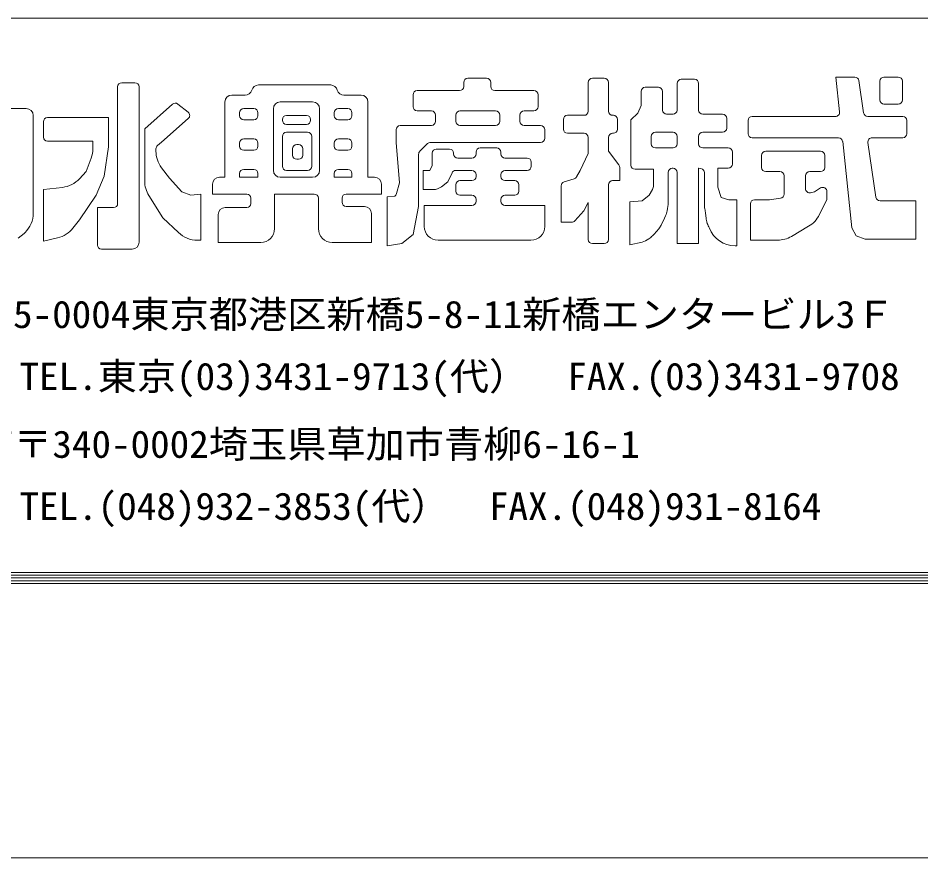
# Model space of a CAD drawing. Units: millimetres, scale not verified. Extents: x -1682 to 1682, y -1188 to 1188.
# Drawn here: x -979.6 to -786.1, y -1188 to -1008 of the extents above; entities that cross this region are included whole.
import ezdxf
from ezdxf.enums import TextEntityAlignment as Align

# ---------------------------------------------------------------- set-up
doc = ezdxf.new("R2010")
doc.units = ezdxf.units.MM
doc.header["$LTSCALE"] = 8
for name, color, linetype, lineweight in [('0-0_0', 7, 'Continuous', 18), ('0-1_DEFPOINTS', 7, 'Continuous', 18), ('0-6_WAKU', 7, 'Continuous', 18)]:
    doc.layers.add(name, color=color, linetype=linetype, lineweight=lineweight)
doc.styles.add('ＭＳ ゴシック', font='')
doc.styles.get('ＭＳ ゴシック').set_extended_font_data('MS Gothic')

msp = doc.modelspace()

# ---------------------------------------------------------------- linework, layer by layer
at = {"layer": '0-0_0'}
for p, q in [((-879.191, -1020.899), (-883.205, -1020.899)), ((-853.961, -1020.892), (-856.528, -1020.892)), ((-834.662, -1021.133), (-837.47, -1021.133)), ((-790.997, -1020.65), (-794.046, -1020.65)), ((-958.227, -1022.746), (-958.227, -1047.728)), ((-954.532, -1021.858), (-957.339, -1021.858)), ((-953.644, -1049.042), (-953.644, -1022.746)), ((-912.592, -1022.346), (-928.073, -1022.346)), ((-884.093, -1021.787), (-884.093, -1022.663)), ((-878.303, -1022.663), (-878.303, -1021.787)), ((-857.416, -1021.78), (-857.416, -1027.959)), ((-853.073, -1027.959), (-853.073, -1021.78)), ((-842.382, -1022.82), (-845.189, -1022.82)), ((-838.358, -1022.021), (-838.358, -1027.718)), ((-833.774, -1027.718), (-833.774, -1022.021)), ((-798.4, -1028.328), (-799.407, -1021.411)), ((-794.934, -1021.538), (-794.934, -1025.548)), ((-790.109, -1025.548), (-790.109, -1021.538)), ((-930.926, -1024.515), (-933.756, -1024.515)), ((-906.078, -1024.515), (-909.739, -1024.515)), ((-894.948, -1024.439), (-894.948, -1027.002)), ((-884.981, -1023.551), (-894.06, -1023.551)), ((-869.059, -1023.551), (-877.415, -1023.551)), ((-868.171, -1027.002), (-868.171, -1024.439)), ((-846.077, -1023.708), (-846.077, -1026.737)), ((-841.494, -1027.718), (-841.494, -1023.708)), ((-952.438, -1031.742), (-946.484, -1026.454)), ((-945.34, -1026.424), (-943.128, -1028.191)), ((-935.236, -1025.995), (-935.236, -1042.113)), ((-923.382, -1025.962), (-916.451, -1025.962)), ((-904.598, -1042.113), (-904.598, -1025.995)), ((-794.046, -1026.436), (-790.997, -1026.436)), ((-977.801, -1027.403), (-987.994, -1027.403)), ((-976.321, -1049.779), (-976.321, -1028.883)), ((-932.1, -1028.296), (-932.1, -1028.931)), ((-929.07, -1027.408), (-931.212, -1027.408)), ((-928.182, -1028.931), (-928.182, -1028.296)), ((-924.862, -1040.633), (-924.862, -1027.442)), ((-917.789, -1028.854), (-922.044, -1028.854)), ((-914.971, -1027.442), (-914.971, -1040.633)), ((-911.835, -1028.296), (-911.835, -1028.931)), ((-908.927, -1027.408), (-910.947, -1027.408)), ((-908.039, -1028.931), (-908.039, -1028.296)), ((-894.06, -1027.89), (-891.012, -1027.89)), ((-890.124, -1028.778), (-890.124, -1030.136)), ((-885.781, -1030.136), (-885.781, -1028.778)), ((-884.893, -1027.89), (-877.261, -1027.89)), ((-876.373, -1028.778), (-876.373, -1030.136)), ((-872.031, -1030.136), (-872.031, -1028.778)), ((-871.143, -1027.89), (-869.059, -1027.89)), ((-858.304, -1028.847), (-861.835, -1028.847)), ((-852.031, -1028.847), (-852.185, -1028.847)), ((-839.246, -1028.606), (-840.606, -1028.606)), ((-828.631, -1028.606), (-832.886, -1028.606)), ((-804.446, -1029.088), (-822.271, -1029.088)), ((-790.032, -1029.088), (-797.522, -1029.088)), ((-974.149, -1030.219), (-974.149, -1033.506)), ((-960.157, -1029.331), (-973.261, -1029.331)), ((-960.157, -1034.394), (-960.157, -1029.331)), ((-943.093, -1029.549), (-948.819, -1034.635)), ((-931.212, -1029.819), (-929.07, -1029.819)), ((-922.932, -1029.742), (-922.932, -1029.895)), ((-922.044, -1030.783), (-917.789, -1030.783)), ((-916.901, -1029.895), (-916.901, -1029.742)), ((-910.947, -1029.819), (-908.927, -1029.819)), ((-891.012, -1031.024), (-897.679, -1031.024)), ((-877.261, -1031.024), (-884.893, -1031.024)), ((-867.611, -1031.024), (-871.143, -1031.024)), ((-862.723, -1029.735), (-862.723, -1031.816)), ((-851.143, -1031.816), (-851.143, -1029.735)), ((-848.249, -1029.811), (-848.249, -1039.53)), ((-827.743, -1031.575), (-827.743, -1029.494)), ((-823.159, -1029.976), (-823.159, -1032.78)), ((-789.144, -1032.78), (-789.144, -1029.976)), ((-952.438, -1042.916), (-952.438, -1031.742)), ((-917.548, -1032.47), (-922.044, -1032.47)), ((-898.567, -1031.912), (-898.567, -1034.64)), ((-866.723, -1033.752), (-866.723, -1031.912)), ((-861.835, -1032.704), (-858.304, -1032.704)), ((-852.185, -1032.704), (-852.031, -1032.704)), ((-843.018, -1032.463), (-839.246, -1032.463)), ((-832.886, -1032.463), (-828.631, -1032.463)), ((-973.261, -1034.394), (-963.535, -1034.394)), ((-963.535, -1035.971), (-963.535, -1034.394)), ((-948.819, -1034.635), (-949.692, -1035.332)), ((-932.1, -1034.805), (-932.1, -1035.439)), ((-929.07, -1033.917), (-931.212, -1033.917)), ((-928.182, -1035.439), (-928.182, -1034.805)), ((-922.932, -1033.358), (-922.932, -1039.778)), ((-916.66, -1039.778), (-916.66, -1033.358)), ((-911.835, -1034.805), (-911.835, -1035.439)), ((-908.927, -1033.917), (-910.947, -1033.917)), ((-908.039, -1035.439), (-908.039, -1034.805)), ((-867.611, -1034.64), (-891.203, -1034.64)), ((-857.416, -1033.592), (-857.416, -1037.043)), ((-853.073, -1036.561), (-853.073, -1033.592)), ((-843.906, -1034.949), (-843.906, -1033.351)), ((-838.358, -1033.351), (-838.358, -1034.949)), ((-833.774, -1034.949), (-833.774, -1033.351)), ((-822.271, -1033.668), (-803.782, -1033.668)), ((-802.898, -1034.464), (-800.965, -1052.953)), ((-795.769, -1046.407), (-797.475, -1034.684)), ((-796.596, -1033.668), (-790.032, -1033.668)), ((-950.025, -1036.026), (-950.025, -1036.517)), ((-931.212, -1036.327), (-929.07, -1036.327)), ((-920.761, -1036.01), (-920.761, -1037.368)), ((-919.478, -1035.122), (-919.873, -1035.122)), ((-918.59, -1037.368), (-918.59, -1036.01)), ((-910.947, -1036.327), (-908.927, -1036.327)), ((-891.831, -1034.9), (-893.482, -1036.549)), ((-887.152, -1036.086), (-889.959, -1036.086)), ((-881.439, -1036.733), (-881.439, -1037.127)), ((-877.02, -1035.845), (-880.551, -1035.845)), ((-876.132, -1037.127), (-876.132, -1036.733)), ((-853.073, -1036.561), (-850.845, -1039.455)), ((-839.246, -1035.837), (-843.018, -1035.837)), ((-827.425, -1035.837), (-832.886, -1035.837)), ((-826.537, -1039.289), (-826.537, -1036.725)), ((-807.643, -1036.561), (-819.377, -1036.561)), ((-919.873, -1038.256), (-919.478, -1038.256)), ((-890.847, -1036.974), (-890.847, -1039.702)), ((-886.264, -1037.127), (-886.264, -1036.974)), ((-882.327, -1038.015), (-885.376, -1038.015)), ((-870.506, -1038.015), (-875.244, -1038.015)), ((-859.104, -1040.659), (-857.416, -1037.043)), ((-820.265, -1037.449), (-820.265, -1040.012)), ((-806.755, -1040.012), (-806.755, -1037.449)), ((-948.84, -1040.071), (-947.13, -1042.349)), ((-929.07, -1040.425), (-931.212, -1040.425)), ((-922.044, -1040.666), (-917.548, -1040.666)), ((-908.927, -1040.425), (-910.947, -1040.425)), ((-885.789, -1040.666), (-882.327, -1040.666)), ((-875.244, -1040.666), (-870.506, -1040.666)), ((-869.618, -1039.778), (-869.618, -1038.903)), ((-859.895, -1042.041), (-859.104, -1040.659)), ((-847.361, -1040.418), (-843.424, -1040.418)), ((-843.424, -1040.418), (-843.424, -1044.114)), ((-839.4, -1040.177), (-839.246, -1040.177)), ((-833.774, -1040.177), (-833.697, -1040.177)), ((-833.774, -1056.328), (-833.774, -1040.177)), ((-829.673, -1044.275), (-829.673, -1040.177)), ((-829.673, -1040.177), (-827.425, -1040.177)), ((-935.236, -1042.113), (-936.409, -1042.113)), ((-932.1, -1041.313), (-932.1, -1042.113)), ((-928.182, -1042.113), (-932.1, -1042.113)), ((-928.182, -1042.113), (-928.182, -1041.313)), ((-916.451, -1042.113), (-923.382, -1042.113)), ((-911.835, -1041.313), (-911.835, -1042.113)), ((-908.039, -1042.113), (-911.835, -1042.113)), ((-908.039, -1042.113), (-908.039, -1041.313)), ((-903.183, -1042.113), (-904.598, -1042.113)), ((-887.47, -1043.077), (-886.595, -1041.182)), ((-881.439, -1041.554), (-881.439, -1041.948)), ((-876.132, -1041.948), (-876.132, -1041.554)), ((-862.578, -1043.118), (-860.405, -1042.449)), ((-840.288, -1047.472), (-840.288, -1041.065)), ((-838.358, -1041.065), (-838.358, -1056.328)), ((-832.513, -1041.065), (-832.513, -1048.382)), ((-819.377, -1040.9), (-816.328, -1040.9)), ((-815.44, -1041.788), (-815.44, -1045.738)), ((-810.856, -1044.572), (-810.856, -1041.788)), ((-809.968, -1040.9), (-807.643, -1040.9)), ((-937.889, -1043.593), (-937.889, -1045.729)), ((-901.703, -1045.729), (-901.703, -1043.593)), ((-888.84, -1044.142), (-887.47, -1043.077)), ((-885.781, -1043.724), (-885.781, -1045.082)), ((-882.327, -1042.836), (-884.893, -1042.836)), ((-873.16, -1042.836), (-875.244, -1042.836)), ((-872.272, -1045.082), (-872.272, -1043.724)), ((-863.205, -1051.748), (-863.205, -1043.966)), ((-853.073, -1055.44), (-853.073, -1043.716)), ((-829.673, -1044.275), (-828.949, -1046.444)), ((-948.578, -1050.786), (-951.537, -1046.055)), ((-940.376, -1045.724), (-940.376, -1055.607)), ((-937.889, -1045.729), (-930.575, -1045.729)), ((-924.621, -1053.134), (-924.621, -1045.729)), ((-924.621, -1045.729), (-916.101, -1045.729)), ((-909.259, -1045.729), (-901.703, -1045.729)), ((-892.777, -1044.764), (-890.656, -1044.764)), ((-884.893, -1045.97), (-882.327, -1045.97)), ((-875.244, -1045.97), (-873.16, -1045.97)), ((-828.949, -1046.444), (-827.261, -1046.926)), ((-929.687, -1046.617), (-929.687, -1047.733)), ((-915.213, -1046.617), (-915.213, -1053.134)), ((-910.147, -1047.492), (-910.147, -1046.617)), ((-905.354, -1048.38), (-909.259, -1048.38)), ((-892.536, -1048.139), (-892.536, -1052.652)), ((-882.327, -1048.139), (-892.536, -1048.139)), ((-881.439, -1046.858), (-881.439, -1047.251)), ((-876.132, -1047.251), (-876.132, -1046.858)), ((-866.723, -1048.139), (-875.244, -1048.139)), ((-866.723, -1052.652), (-866.723, -1048.139)), ((-858.381, -1049.337), (-857.416, -1047.529)), ((-857.416, -1047.529), (-857.416, -1055.44)), ((-848.49, -1056.569), (-848.49, -1047.408)), ((-827.261, -1046.926), (-825.572, -1046.926)), ((-825.572, -1046.926), (-825.572, -1056.81)), ((-822.677, -1047.814), (-822.677, -1055.605)), ((-818.576, -1046.926), (-821.789, -1046.926)), ((-818.576, -1046.926), (-816.213, -1046.618)), ((-787.214, -1047.167), (-794.89, -1047.167)), ((-787.214, -1055.364), (-787.214, -1047.167)), ((-953.644, -1056.056), (-953.644, -1048.616)), ((-936.683, -1050.101), (-936.683, -1056.094)), ((-930.575, -1048.621), (-935.203, -1048.621)), ((-903.874, -1056.094), (-903.874, -1049.86)), ((-860.287, -1051.454), (-858.381, -1049.337)), ((-945.226, -1053.976), (-948.578, -1050.786)), ((-863.205, -1051.748), (-860.947, -1051.748)), ((-810.195, -1052.635), (-813.858, -1054.788)), ((-800.965, -1052.953), (-800, -1054.64)), ((-974.149, -1055.848), (-971.091, -1055.121)), ((-940.376, -1055.607), (-941.145, -1055.607)), ((-936.683, -1056.094), (-927.581, -1056.094)), ((-912.253, -1056.094), (-903.874, -1056.094)), ((-889.576, -1055.612), (-869.683, -1055.612)), ((-848.49, -1056.569), (-845.873, -1056.058)), ((-822.677, -1055.605), (-816.858, -1055.605)), ((-961.682, -1057.536), (-955.124, -1057.536)), ((-856.528, -1056.328), (-853.961, -1056.328)), ((-838.358, -1056.328), (-833.774, -1056.328)), ((-825.572, -1056.81), (-825.924, -1056.81))]:
    msp.add_line(p, q, dxfattribs=at)
for points in [[(-800.286, -1020.65), (-804.343, -1020.65), (-803.563, -1028.107)], [(-848.249, -1029.811), (-846.801, -1028.364), (-846.077, -1026.737)], [(-967.808, -1053.021), (-966.43, -1051.268), (-962.811, -1045.965), (-961.122, -1041.867), (-960.157, -1035.599), (-960.157, -1034.394)], [(-898.476, -1045.634), (-897.843, -1043.318), (-898.567, -1034.64)], [(-966.388, -1042.424), (-964.982, -1040.902), (-963.912, -1038.051)], [(-893.742, -1037.177), (-893.742, -1048.38), (-894.948, -1054.407), (-897.361, -1056.335), (-900.497, -1056.783)], [(-892.777, -1044.764), (-892.777, -1040.666), (-891.33, -1040.666), (-890.847, -1039.582)], [(-850.661, -1039.997), (-850.661, -1042.828), (-852.185, -1042.828)], [(-947.13, -1042.349), (-944.477, -1045.242), (-942.547, -1045.965), (-940.376, -1045.724)], [(-974.149, -1055.848), (-974.149, -1044.759), (-970.058, -1044.288)], [(-848.49, -1047.408), (-845.836, -1047.167), (-844.389, -1045.962), (-843.665, -1044.757), (-843.424, -1044.114)], [(-809.765, -1045.436), (-808.926, -1045.239), (-807.637, -1044.419)], [(-900.497, -1056.783), (-900.497, -1046.287), (-898.862, -1046.154)], [(-806.273, -1045.168), (-806.273, -1046.926), (-807.901, -1050.181)], [(-959.115, -1048.616), (-962.57, -1048.616), (-962.57, -1056.648)], [(-979.567, -1055.148), (-978.251, -1054.161), (-978.056, -1053.967)], [(-800, -1054.64), (-798.07, -1055.364), (-787.214, -1055.364)]]:
    msp.add_lwpolyline(points, dxfattribs=at)
for centre, radius, start, end in [((-883.205, -1021.787), 0.888, 90, 180), ((-879.191, -1021.787), 0.888, 0, 90), ((-856.528, -1021.78), 0.888, 90, 180), ((-853.961, -1021.78), 0.888, 0, 90), ((-837.47, -1022.021), 0.888, 90, 180), ((-834.662, -1022.021), 0.888, 0, 90), ((-800.286, -1021.538), 0.888, 8.28193, 90), ((-794.046, -1021.538), 0.888, 90, 180), ((-790.997, -1021.538), 0.888, 0, 90), ((-957.339, -1022.746), 0.888, 90, 180), ((-954.532, -1022.746), 0.888, 0, 90), ((-928.073, -1023.826), 1.48, 90, 164.51187), ((-912.592, -1023.826), 1.48, 15.48813, 90), ((-884.981, -1022.663), 0.888, 270, 0), ((-877.415, -1022.663), 0.888, 180, 270), ((-845.189, -1023.708), 0.888, 90, 180), ((-842.382, -1023.708), 0.888, 0, 90), ((-933.756, -1025.995), 1.48, 90, 180), ((-930.926, -1023.035), 1.48, 270, 344.51187), ((-909.739, -1023.035), 1.48, 195.48813, 270), ((-906.078, -1025.995), 1.48, 0, 90), ((-894.06, -1024.439), 0.888, 90, 180), ((-869.059, -1024.439), 0.888, 0, 90), ((-945.894, -1027.118), 0.888, 51.36087, 131.61248), ((-923.382, -1027.442), 1.48, 90, 180), ((-916.451, -1027.442), 1.48, 0, 90), ((-894.06, -1027.002), 0.888, 180, 270), ((-869.059, -1027.002), 0.888, 270, 0), ((-794.046, -1025.548), 0.888, 180, 270), ((-790.997, -1025.548), 0.888, 270, 0), ((-977.801, -1028.883), 1.48, 0, 90), ((-943.683, -1028.885), 0.888, 311.61249, 51.36087), ((-931.212, -1028.296), 0.888, 90, 180), ((-931.212, -1028.931), 0.888, 180, 270), ((-929.07, -1028.296), 0.888, 0, 90), ((-929.07, -1028.931), 0.888, 270, 0), ((-922.044, -1029.742), 0.888, 90, 180), ((-917.789, -1029.742), 0.888, 0, 90), ((-910.947, -1028.296), 0.888, 90, 180), ((-910.947, -1028.931), 0.888, 180, 270), ((-908.927, -1028.296), 0.888, 0, 90), ((-908.927, -1028.931), 0.888, 270, 0), ((-891.012, -1028.778), 0.888, 0, 90), ((-884.893, -1028.778), 0.888, 90, 180), ((-877.261, -1028.778), 0.888, 0, 90), ((-871.143, -1028.778), 0.888, 90, 180), ((-861.835, -1029.735), 0.888, 90, 180), ((-858.304, -1027.959), 0.888, 270, 0), ((-852.185, -1027.959), 0.888, 180, 270), ((-852.031, -1029.735), 0.888, 0, 90), ((-840.606, -1027.718), 0.888, 180, 270), ((-839.246, -1027.718), 0.888, 270, 0), ((-832.886, -1027.718), 0.888, 180, 270), ((-828.631, -1029.494), 0.888, 0, 90), ((-822.271, -1029.976), 0.888, 90, 180), ((-804.446, -1028.2), 0.888, 270, 5.96887), ((-797.522, -1028.2), 0.888, 188.28193, 270), ((-790.032, -1029.976), 0.888, 0, 90), ((-973.261, -1030.219), 0.888, 90, 180), ((-922.044, -1029.895), 0.888, 180, 270), ((-917.789, -1029.895), 0.888, 270, 0), ((-897.679, -1031.912), 0.888, 90, 180), ((-891.012, -1030.136), 0.888, 270, 0), ((-884.893, -1030.136), 0.888, 180, 270), ((-877.261, -1030.136), 0.888, 270, 0), ((-871.143, -1030.136), 0.888, 180, 270), ((-867.611, -1031.912), 0.888, 0, 90), ((-922.044, -1033.358), 0.888, 90, 180), ((-917.548, -1033.358), 0.888, 0, 90), ((-861.835, -1031.816), 0.888, 180, 270), ((-858.304, -1033.592), 0.888, 0, 90), ((-852.185, -1033.592), 0.888, 90, 180), ((-852.031, -1031.816), 0.888, 270, 0), ((-843.018, -1033.351), 0.888, 90, 180), ((-839.246, -1033.351), 0.888, 0, 90), ((-832.886, -1033.351), 0.888, 90, 180), ((-828.631, -1031.575), 0.888, 270, 0), ((-822.271, -1032.78), 0.888, 180, 270), ((-790.032, -1032.78), 0.888, 270, 0), ((-973.261, -1033.506), 0.888, 180, 270), ((-931.212, -1034.805), 0.888, 90, 180), ((-929.07, -1034.805), 0.888, 0, 90), ((-910.947, -1034.805), 0.888, 90, 180), ((-908.927, -1034.805), 0.888, 0, 90), ((-891.203, -1035.528), 0.888, 90, 134.9788), ((-867.611, -1033.752), 0.888, 270, 0), ((-803.782, -1034.556), 0.888, 5.96887, 90), ((-796.596, -1034.556), 0.888, 90, 188.28193), ((-969.455, -1035.971), 5.92, 339.43001, 360), ((-949.137, -1036.026), 0.888, 128.63913, 180), ((-944.105, -1036.517), 5.92, 180, 216.89025), ((-931.212, -1035.439), 0.888, 180, 270), ((-929.07, -1035.439), 0.888, 270, 0), ((-919.873, -1036.01), 0.888, 90, 180), ((-919.478, -1036.01), 0.888, 0, 90), ((-910.947, -1035.439), 0.888, 180, 270), ((-908.927, -1035.439), 0.888, 270, 0), ((-892.854, -1037.177), 0.888, 134.9788, 180), ((-889.959, -1036.974), 0.888, 90, 180), ((-887.152, -1036.974), 0.888, 0, 90), ((-880.551, -1036.733), 0.888, 90, 180), ((-877.02, -1036.733), 0.888, 0, 90), ((-843.018, -1034.949), 0.888, 180, 270), ((-839.246, -1034.949), 0.888, 270, 0), ((-832.886, -1034.949), 0.888, 180, 270), ((-827.425, -1036.725), 0.888, 0, 90), ((-819.377, -1037.449), 0.888, 90, 180), ((-807.643, -1037.449), 0.888, 0, 90), ((-919.873, -1037.368), 0.888, 180, 270), ((-919.478, -1037.368), 0.888, 270, 0), ((-885.376, -1037.127), 0.888, 180, 270), ((-882.327, -1037.127), 0.888, 270, 0), ((-875.244, -1037.127), 0.888, 180, 270), ((-870.506, -1038.903), 0.888, 0, 90), ((-931.212, -1041.313), 0.888, 90, 180), ((-929.07, -1041.313), 0.888, 0, 90), ((-923.382, -1040.633), 1.48, 180, 270), ((-922.044, -1039.778), 0.888, 180, 270), ((-917.548, -1039.778), 0.888, 270, 0), ((-916.451, -1040.633), 1.48, 270, 0), ((-910.947, -1041.313), 0.888, 90, 180), ((-908.927, -1041.313), 0.888, 0, 90), ((-885.789, -1041.554), 0.888, 90, 155.20872), ((-882.327, -1041.554), 0.888, 0, 90), ((-875.244, -1041.554), 0.888, 90, 180), ((-870.506, -1039.778), 0.888, 270, 0), ((-851.549, -1039.997), 0.888, 0, 37.58908), ((-847.361, -1039.53), 0.888, 180, 270), ((-839.4, -1041.065), 0.888, 90, 180), ((-839.246, -1041.065), 0.888, 0, 90), ((-833.659, -1041.359), 1.183, 14.39982, 91.86038), ((-827.425, -1039.289), 0.888, 270, 0), ((-819.377, -1040.012), 0.888, 180, 270), ((-807.643, -1040.012), 0.888, 270, 0), ((-970.736, -1038.407), 5.92, 276.57711, 317.26948), ((-936.409, -1043.593), 1.48, 90, 180), ((-903.183, -1043.593), 1.48, 0, 90), ((-882.327, -1041.948), 0.888, 270, 0), ((-875.244, -1041.948), 0.888, 180, 270), ((-860.666, -1041.601), 0.888, 287.09081, 330.23681), ((-816.328, -1041.788), 0.888, 0, 90), ((-809.968, -1041.788), 0.888, 90, 180), ((-946.518, -1042.916), 5.92, 180, 212.02446), ((-890.656, -1041.804), 2.96, 270, 307.85445), ((-884.893, -1043.724), 0.888, 90, 180), ((-873.16, -1043.724), 0.888, 0, 90), ((-862.317, -1043.966), 0.888, 107.09081, 180), ((-852.185, -1043.716), 0.888, 90, 180), ((-807.161, -1045.168), 0.888, 0, 122.452), ((-930.575, -1046.617), 0.888, 0, 90), ((-916.101, -1046.617), 0.888, 0, 90), ((-909.259, -1046.617), 0.888, 90, 180), ((-899.332, -1045.401), 0.888, 301.98631, 344.73412), ((-884.893, -1045.082), 0.888, 180, 270), ((-882.327, -1046.858), 0.888, 0, 90), ((-875.244, -1046.858), 0.888, 90, 180), ((-873.16, -1045.082), 0.888, 270, 0), ((-816.328, -1045.738), 0.888, 277.42598, 0), ((-809.968, -1044.572), 0.888, 180, 283.23108), ((-794.89, -1046.279), 0.888, 188.28193, 270), ((-959.115, -1047.728), 0.888, 270, 360), ((-930.575, -1047.733), 0.888, 270, 0), ((-909.259, -1047.492), 0.888, 180, 270), ((-905.354, -1049.86), 1.48, 0, 90), ((-882.327, -1047.251), 0.888, 270, 0), ((-875.244, -1047.251), 0.888, 180, 270), ((-853.061, -1046.957), 12.784, 349.46625, 357.68846), ((-917.762, -1062.647), 86.434, 8.79637, 9.49979), ((-821.789, -1047.814), 0.888, 90, 180), ((-982.241, -1049.779), 5.92, 314.97877, 0), ((-935.203, -1050.101), 1.48, 90, 180), ((-874.381, -1035.389), 36.745, 332.46928, 335.95566), ((-845.161, -1048.426), 4.749, 335.95566, 349.46625), ((-872.265, -1055.607), 40.396, 7.76743, 8.79637), ((-938.257, -1064.608), 106.998, 7.41893, 7.76743), ((-813.195, -1047.532), 5.92, 300.44702, 333.41799), ((-860.947, -1050.86), 0.888, 270, 317.99171), ((-741.724, -1039.017), 91.193, 187.41893, 187.79643), ((-829.271, -1051.004), 2.829, 187.79643, 201.01969), ((-824.381, -1049.125), 8.068, 201.01969, 208.83855), ((-972.461, -1049.361), 5.92, 283.38294, 321.82217), ((-941.145, -1049.687), 5.92, 226.41835, 270), ((-927.581, -1053.134), 2.96, 270, 0), ((-912.253, -1053.134), 2.96, 180, 270), ((-889.576, -1052.652), 2.96, 180, 270), ((-869.683, -1052.652), 2.96, 270, 0), ((-865.457, -1033.398), 30.475, 315.74045, 318.34536), ((-847.847, -1049.063), 6.906, 318.34536, 323.81916), ((-847.099, -1049.61), 5.979, 323.81916, 332.46928), ((-825.924, -1050.89), 5.92, 201.05173, 270), ((-955.124, -1056.056), 1.48, 270, 360), ((-856.528, -1055.44), 0.888, 180, 270), ((-853.961, -1055.44), 0.888, 270, 0), ((-849.616, -1047.028), 9.775, 292.51707, 301.83006), ((-846.778, -1051.6), 4.393, 301.83006, 315.74045), ((-816.858, -1049.685), 5.92, 270, 300.44702), ((-961.682, -1056.648), 0.888, 180, 270)]:
    msp.add_arc(centre, radius, start, end, dxfattribs=at)
at = {"layer": '0-1_DEFPOINTS', "color": 5}
msp.add_line((-1682, -1188), (1682, -1188), dxfattribs=at)
at = {"layer": '0-6_WAKU'}
for p, q in [((-1602, -1008), (1598, -1008)), ((-1601.4, -1127.4), (1597.4, -1127.4)), ((-1600.8, -1126.8), (1596.8, -1126.8)), ((-1603.2, -1129.2), (1599.2, -1129.2)), ((-1602.6, -1128.6), (1598.6, -1128.6)), ((-1602, -1128), (1598, -1128))]:
    msp.add_line(p, q, dxfattribs=at)

# ---------------------------------------------------------------- texts
at = {"layer": '0-0_0', "style": 'ＭＳ ゴシック', "width": 1.05}
for s, p in [('本社〒105-0004東京都港区新橋5-8-11新橋エンタービル3Ｆ', (-1014.22, -1076.188)), ('TEL.東京(03)3431-9713(代）  FAX.(03)3431-9708', (-979.273, -1089.478)), ('関東支店〒340-0002埼玉県草加市青柳6-16-1', (-1014.22, -1104.012)), ('TEL.(048)932-3853(代）  FAX.(048)931-8164', (-979.273, -1117.302))]:
    msp.add_text(s, height=5.865, dxfattribs=at).set_placement(p, align=Align.BOTTOM_LEFT)

doc.saveas('drawing.dxf')
